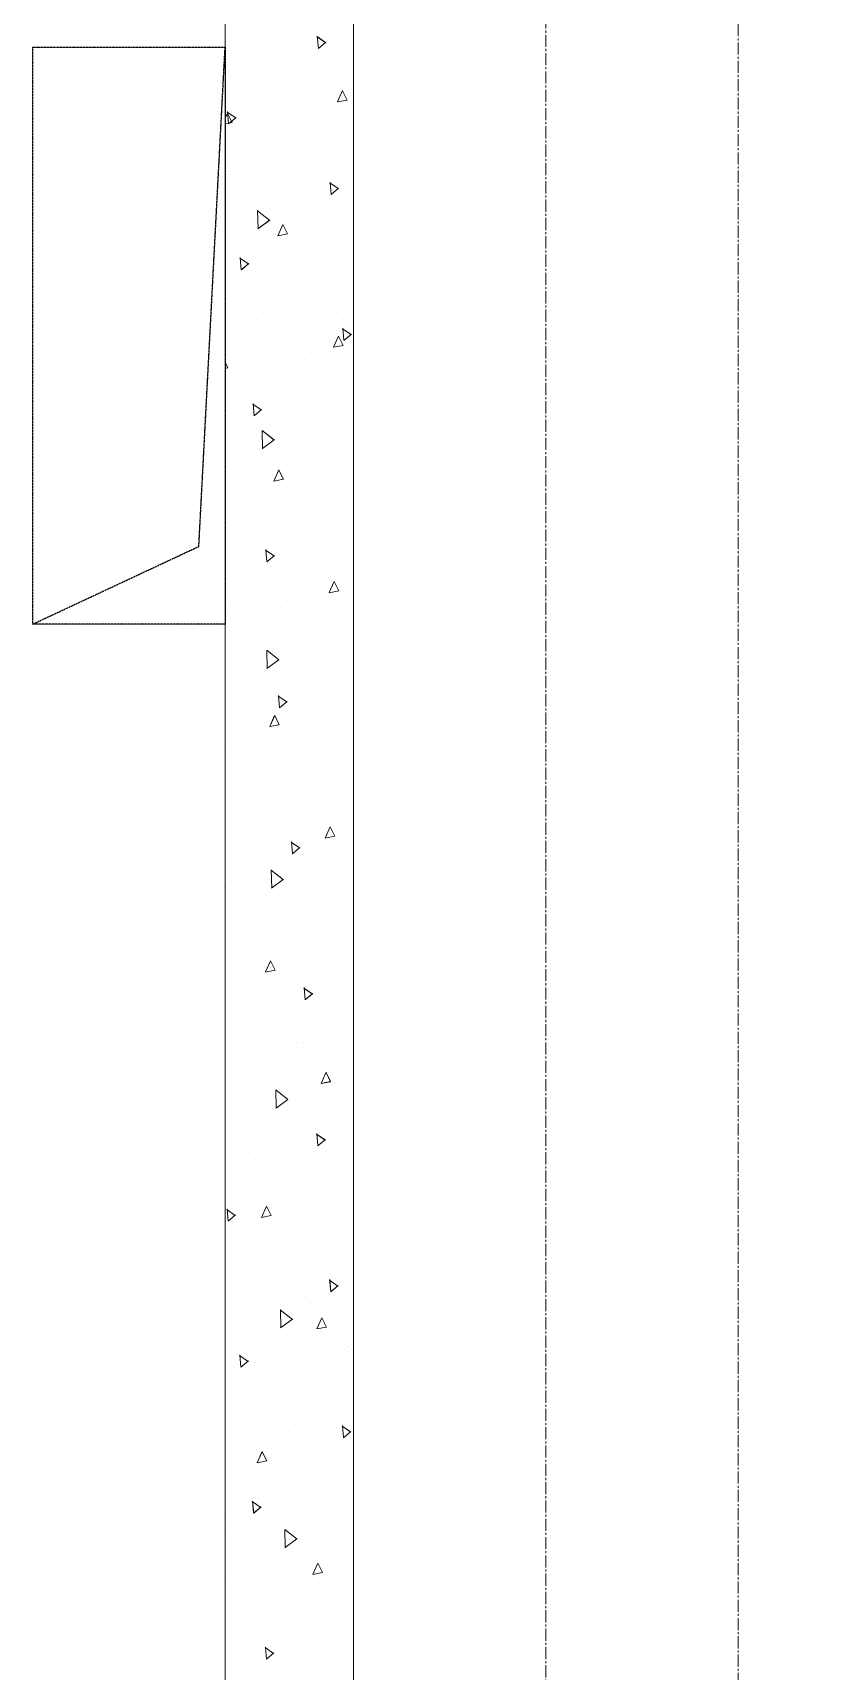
# Model space of a CAD drawing. Header units: millimetres. Extents: x 470010 to 1231400, y -134005 to 421770.
# Drawn here: x 823723 to 824973, y 139170 to 141726 of the extents above; entities that cross this region are included whole.
import ezdxf
from ezdxf.enums import TextEntityAlignment as Align

# ---------------------------------------------------------------- set-up
doc = ezdxf.new("R2010")
doc.units = ezdxf.units.MM
doc.linetypes.add('CENTER2', pattern=[28.575, 19.05, -3.175, 3.175, -3.175])
doc.linetypes.add('HIDDEN', pattern=[9.525, 6.35, -3.175])
doc.layers.get('Defpoints').update_dxf_attribs({"color": 140})
doc.layers.add('АР_Стены ПЕНОблок', color=52, linetype='Continuous', lineweight=20)
doc.layers.add('АР_Штриховка', color=8, linetype='Continuous', lineweight=0)
doc.layers.add('РД_Оси_100', color=7, linetype='Continuous', lineweight=0, true_color=0x525252)
doc.styles.add('style1', font='ARIALN.TTF')

# ---------------------------------------------------------------- blocks, each defined once
blk = doc.blocks.new('СОШ_2200_АР_ОСИ_М100_28.05.24')
at = {"layer": 'РД_Оси_100', "color": 251, "linetype": 'CENTER2', "true_color": 0x636466}
for points in [[(17850, 139938.679), (18000, 139538.679), (18000, -6194.092)], [(18300, -6196.31), (18300, 139538.679), (18450, 139938.679)]]:
    blk.add_lwpolyline(points, dxfattribs=at)
blk = doc.blocks.new('A$C9108343f')
at = {"color": 18, "linetype": 'HIDDEN', "ltscale": 0.07, "true_color": 0x000000}
for p, q in [((158004.1, 241169.5), (158004.1, 242069.5)), ((158004.1, 242069.5), (158304.1, 242069.5)), ((158004.1, 241169.5), (158004.1, 242069.5)), ((158004.1, 242069.5), (158304.1, 242069.5)), ((158263.1, 241290.7), (158304.1, 242069.5)), ((158263.1, 241290.7), (158304.1, 242069.5)), ((158304.1, 242069.5), (158304.1, 241169.5)), ((158304.1, 242069.5), (158304.1, 241169.5)), ((158004.1, 241169.5), (158263.1, 241290.7)), ((158004.1, 241169.5), (158263.1, 241290.7)), ((158304.1, 241169.5), (158004.1, 241169.5)), ((158304.1, 241169.5), (158004.1, 241169.5))]:
    blk.add_line(p, q, dxfattribs=at)
at = {"layer": 'АР_Стены ПЕНОблок', "color": 18, "linetype": 'Continuous', "lineweight": 20, "true_color": 0x000000}
for p, q in [((158304.1, 244269.5), (158304.1, 236679.5)), ((158504.1, 236679.5), (158504.1, 244269.5))]:
    blk.add_line(p, q, dxfattribs=at)
at = {"layer": 'АР_Штриховка', "color": 18, "linetype": 'Continuous', "lineweight": 0, "true_color": 0x000000}
for p, q in [((158460.7, 242076.6), (158447.4, 242085.8)), ((158449.5, 242067.5), (158447.9, 242086.5)), ((158344.5, 242065.3), (158344.5, 242065.3)), ((158449.5, 242067.5), (158461.2, 242077.3)), ((158466.6, 242075.6), (158466.6, 242075.6)), ((158383.5, 242038.4), (158383.5, 242038.4)), ((158419.1, 242035.3), (158419.1, 242035.3)), ((158321.5, 242024.7), (158321.5, 242024.7)), ((158354.5, 242011.7), (158354.5, 242011.7)), ((158477, 241989.5), (158477, 241989.5)), ((158479.5, 241984.2), (158487.2, 242001.6)), ((158479.5, 241984.1), (158494.5, 241987)), ((158494.4, 241987), (158487.2, 242001.5)), ((158304.1, 241958.6), (158307.7, 241966.7)), ((158320.6, 241959), (158307.3, 241968.2)), ((158314.9, 241952.1), (158307.7, 241966.6)), ((158309.4, 241950), (158307.8, 241969)), ((158309.4, 241950), (158321.1, 241959.8)), ((158476.7, 241973.3), (158476.7, 241973.3)), ((158490.1, 241957.5), (158490.1, 241957.5)), ((158304.1, 241950), (158314.9, 241952.1)), ((158368.1, 241947.2), (158368.1, 241947.2)), ((158339.2, 241928.5), (158339.2, 241928.5)), ((158377, 241897.7), (158377, 241897.7)), ((158454.3, 241897.1), (158454.3, 241897.1)), ((158309, 241870.2), (158309, 241870.2)), ((158396.9, 241866.5), (158396.9, 241866.5)), ((158480.6, 241848.9), (158467.3, 241858)), ((158469.4, 241839.8), (158467.8, 241858.8)), ((158391.6, 241829.1), (158391.6, 241829.1)), ((158469.4, 241839.8), (158481.1, 241849.6)), ((158373.8, 241799.3), (158354.7, 241814.4)), ((158355.4, 241786), (158354.8, 241814.5)), ((158454.5, 241804.6), (158454.5, 241804.6)), ((158355.1, 241786.1), (158373.6, 241799.6)), ((158386.5, 241775.3), (158394.2, 241792.7)), ((158386.5, 241775.3), (158401.5, 241778.2)), ((158401.5, 241778.2), (158394.3, 241792.7)), ((158450, 241778), (158450, 241778)), ((158495.8, 241784.6), (158495.8, 241784.6)), ((158317.6, 241764.3), (158317.6, 241764.3)), ((158332.6, 241752.1), (158332.6, 241752.1)), ((158367.5, 241774.4), (158367.5, 241774.4)), ((158433.8, 241770.9), (158433.8, 241770.9)), ((158340.5, 241731.3), (158327.2, 241740.5)), ((158329.3, 241722.2), (158327.7, 241741.2)), ((158329.4, 241722.2), (158341, 241732)), ((158375.2, 241702.3), (158375.2, 241702.3)), ((158415.2, 241711), (158415.2, 241711)), ((158333.9, 241679.1), (158333.9, 241679.1)), ((158395.9, 241692.8), (158395.9, 241692.8)), ((158363.2, 241655.2), (158363.2, 241655.2)), ((158494.6, 241661), (158494.6, 241661)), ((158356.2, 241634), (158356.2, 241634)), ((158432.8, 241640.4), (158432.8, 241640.4)), ((158500.5, 241621.1), (158487.2, 241630.3)), ((158489.4, 241612.1), (158487.7, 241631)), ((158489.4, 241643.9), (158489.4, 241643.9)), ((158473, 241601.4), (158480.8, 241618.8)), ((158473.1, 241601.3), (158488, 241604.2)), ((158488, 241604.2), (158480.8, 241618.7)), ((158489.4, 241612.1), (158501, 241621.9)), ((158308.5, 241569.3), (158304.1, 241578.2)), ((158317.1, 241583.2), (158317.1, 241583.2)), ((158438.8, 241592.9), (158438.8, 241592.9)), ((158490.4, 241578.4), (158490.4, 241578.4)), ((158304.1, 241568.5), (158308.5, 241569.3)), ((158389.5, 241552), (158389.5, 241552)), ((158353.3, 241535.5), (158353.3, 241535.5)), ((158407.9, 241538.3), (158407.9, 241538.3)), ((158360.4, 241503.6), (158347.1, 241512.8)), ((158349.3, 241494.5), (158347.6, 241513.5)), ((158349.3, 241494.5), (158360.9, 241504.3)), ((158379.8, 241516), (158379.8, 241516)), ((158380.8, 241456.5), (158361.8, 241471.6)), ((158362.5, 241443.1), (158361.9, 241471.7)), ((158410.9, 241473.5), (158410.9, 241473.5)), ((158462.4, 241474.8), (158462.4, 241474.8)), ((158340.7, 241465.1), (158340.7, 241465.1)), ((158362.2, 241443.3), (158380.6, 241456.8)), ((158446.3, 241425.3), (158446.3, 241425.3)), ((158321.1, 241415.5), (158321.1, 241415.5)), ((158380.1, 241392.6), (158387.8, 241410)), ((158380.1, 241392.5), (158395, 241395.4)), ((158395, 241395.4), (158387.8, 241409.9)), ((158403.4, 241397.9), (158403.4, 241397.9)), ((158468.5, 241411.6), (158468.5, 241411.6)), ((158331.1, 241366.8), (158331.1, 241366.8)), ((158364.3, 241347), (158364.3, 241347)), ((158408.3, 241347.2), (158408.3, 241347.2)), ((158486, 241356.8), (158486, 241356.8)), ((158346.3, 241333.5), (158346.3, 241333.5)), ((158388.7, 241304.8), (158388.7, 241304.8)), ((158420.9, 241301), (158420.9, 241301)), ((158501.8, 241298.3), (158501.8, 241298.3)), ((158503.3, 241304.6), (158503.3, 241304.6)), ((158380.4, 241275.8), (158367, 241285)), ((158369.2, 241266.8), (158367.5, 241285.8)), ((158369.2, 241266.8), (158380.9, 241276.6)), ((158426.9, 241279.8), (158426.9, 241279.8)), ((158308.4, 241255.4), (158308.4, 241255.4)), ((158446.3, 241242.8), (158446.3, 241242.8)), ((158387.9, 241228.9), (158387.9, 241228.9)), ((158466.6, 241218.6), (158474.3, 241236)), ((158466.6, 241218.5), (158481.6, 241221.4)), ((158481.6, 241221.4), (158474.4, 241235.9)), ((158309.4, 241202.6), (158309.4, 241202.6)), ((158401.9, 241206.4), (158401.9, 241206.4)), ((158334.1, 241178.2), (158334.1, 241178.2)), ((158416.6, 241181.8), (158416.6, 241181.8)), ((158503.9, 241180.9), (158503.9, 241180.9)), ((158367, 241140.6), (158367, 241140.6)), ((158450.5, 241161.7), (158450.5, 241161.7)), ((158387.9, 241113.7), (158368.9, 241128.7)), ((158369.6, 241100.3), (158369, 241128.9)), ((158369.3, 241100.4), (158387.7, 241113.9)), ((158411.5, 241110.8), (158411.5, 241110.8)), ((158424.7, 241078.6), (158424.7, 241078.6)), ((158458.7, 241079.7), (158458.7, 241079.7)), ((158461.3, 241064.8), (158461.3, 241064.8)), ((158329.8, 241059.1), (158329.8, 241059.1)), ((158400.3, 241048.1), (158387, 241057.3)), ((158389.1, 241039.1), (158387.5, 241058)), ((158389.1, 241039), (158400.8, 241048.8)), ((158474.1, 241043.6), (158474.1, 241043.6)), ((158373.6, 241009.8), (158381.4, 241027.2)), ((158373.6, 241009.7), (158388.6, 241012.6)), ((158388.6, 241012.6), (158381.4, 241027.1)), ((158482.3, 241016.7), (158482.3, 241016.7)), ((158358.8, 240987.9), (158358.8, 240987.9)), ((158420.8, 241001.6), (158420.8, 241001.6)), ((158435.1, 240992.7), (158435.1, 240992.7)), ((158313, 240982.4), (158313, 240982.4)), ((158345.1, 240973.8), (158345.1, 240973.8)), ((158374.5, 240942.1), (158374.5, 240942.1)), ((158320.8, 240909.8), (158320.8, 240909.8)), ((158402.7, 240911.8), (158402.7, 240911.8)), ((158497.7, 240925.5), (158497.7, 240925.5)), ((158336.6, 240864.4), (158336.6, 240864.4)), ((158414.3, 240860.8), (158414.3, 240860.8)), ((158458.7, 240874.6), (158458.7, 240874.6)), ((158460.2, 240835.8), (158467.9, 240853.2)), ((158460.2, 240835.8), (158475.1, 240838.7)), ((158460.3, 240849.8), (158460.3, 240849.8)), ((158475.1, 240838.7), (158467.9, 240853.2)), ((158420.2, 240820.4), (158406.9, 240829.6)), ((158409, 240811.3), (158407.4, 240830.3)), ((158409, 240811.3), (158420.7, 240821.1)), ((158474.2, 240827.5), (158474.2, 240827.5)), ((158322.9, 240805.1), (158322.9, 240805.1)), ((158395, 240770.8), (158376, 240785.9)), ((158376.7, 240757.5), (158376.1, 240786.1)), ((158314.4, 240769), (158314.4, 240769)), ((158376.4, 240757.6), (158394.8, 240771.1)), ((158482.3, 240756.5), (158482.3, 240756.5)), ((158360.2, 240746.3), (158360.2, 240746.3)), ((158380.5, 240743.1), (158380.5, 240743.1)), ((158471.1, 240734.1), (158471.1, 240734.1)), ((158387.5, 240704.8), (158387.5, 240704.8)), ((158469.9, 240708.4), (158469.9, 240708.4)), ((158438.1, 240681.1), (158438.1, 240681.1)), ((158433.2, 240656), (158433.2, 240656)), ((158367.2, 240627), (158374.9, 240644.4)), ((158367.2, 240626.9), (158382.2, 240629.8)), ((158371.2, 240642.3), (158371.2, 240642.3)), ((158382.1, 240629.8), (158374.9, 240644.3)), ((158383.8, 240628.2), (158383.8, 240628.2)), ((158440.1, 240592.7), (158426.8, 240601.8)), ((158429, 240583.6), (158427.3, 240602.6)), ((158495.7, 240619.1), (158495.7, 240619.1)), ((158358.9, 240578.9), (158358.9, 240578.9)), ((158383.2, 240585.7), (158383.2, 240585.7)), ((158429, 240583.6), (158440.6, 240593.4)), ((158324.7, 240551.2), (158324.7, 240551.2)), ((158333.3, 240564.2), (158333.3, 240564.2)), ((158407.4, 240510.1), (158407.4, 240510.1)), ((158416.5, 240516.9), (158416.5, 240516.9)), ((158426.8, 240515.2), (158426.8, 240515.2)), ((158427.9, 240468.7), (158427.9, 240468.7)), ((158453.7, 240453.1), (158461.5, 240470.5)), ((158453.7, 240453), (158468.7, 240455.9)), ((158468.7, 240455.9), (158461.5, 240470.4)), ((158474.1, 240454.9), (158474.1, 240454.9)), ((158326.9, 240423.4), (158326.9, 240423.4)), ((158348.3, 240433.1), (158348.3, 240433.1)), ((158402.1, 240428), (158383.1, 240443.1)), ((158383.8, 240414.7), (158383.2, 240443.2)), ((158383.5, 240414.8), (158401.9, 240428.3)), ((158336.9, 240412.1), (158336.9, 240412.1)), ((158309.2, 240382.2), (158309.2, 240382.2)), ((158430.9, 240392), (158430.9, 240392)), ((158460.1, 240364.9), (158446.7, 240374.1)), ((158448.9, 240355.9), (158447.2, 240374.8)), ((158483.6, 240388.5), (158483.6, 240388.5)), ((158341.1, 240346), (158341.1, 240346)), ((158394.5, 240350.1), (158394.5, 240350.1)), ((158448.9, 240355.9), (158460.6, 240365.7)), ((158371.9, 240315), (158371.9, 240315)), ((158383.7, 240296.7), (158383.7, 240296.7)), ((158445.7, 240310.4), (158445.7, 240310.4)), ((158452.1, 240288.1), (158452.1, 240288.1)), ((158454.5, 240273.9), (158454.5, 240273.9)), ((158320, 240247.4), (158306.6, 240256.6)), ((158308.8, 240238.3), (158307.1, 240257.3)), ((158308.8, 240238.3), (158320.5, 240248.1)), ((158332.8, 240264.2), (158332.8, 240264.2)), ((158360.7, 240244.2), (158368.5, 240261.6)), ((158360.8, 240244.1), (158375.7, 240247.1)), ((158375.7, 240247.1), (158368.5, 240261.5)), ((158314.7, 240243.3), (158314.7, 240243.3)), ((158345.7, 240218.6), (158345.7, 240218.6)), ((158440.9, 240231.4), (158440.9, 240231.4)), ((158395.5, 240196.9), (158395.5, 240196.9)), ((158372.3, 240181.4), (158372.3, 240181.4)), ((158439.2, 240169.6), (158439.2, 240169.6)), ((158356.4, 240146.1), (158356.4, 240146.1)), ((158480, 240137.2), (158466.7, 240146.4)), ((158468.8, 240128.1), (158467.1, 240147.1)), ((158478.1, 240155.8), (158478.1, 240155.8)), ((158429.9, 240119.4), (158429.9, 240119.4)), ((158468.8, 240128.1), (158480.5, 240137.9)), ((158354.1, 240108.7), (158354.1, 240108.7)), ((158409.2, 240085.2), (158390.2, 240100.2)), ((158390.9, 240071.8), (158390.3, 240100.4)), ((158436.6, 240112.3), (158436.6, 240112.3)), ((158339.3, 240077.8), (158339.3, 240077.8)), ((158390.5, 240072), (158409, 240085.4)), ((158419.1, 240078.9), (158419.1, 240078.9)), ((158447.3, 240070.3), (158455, 240087.7)), ((158447.3, 240070.2), (158462.3, 240073.1)), ((158462.2, 240073.1), (158455, 240087.6)), ((158487.5, 240057.4), (158487.5, 240057.4)), ((158496, 240042.9), (158496, 240042.9)), ((158339.9, 240019.6), (158326.6, 240028.8)), ((158328.7, 240010.6), (158327.1, 240029.6)), ((158328.7, 240010.6), (158340.4, 240020.4)), ((158350.7, 240017.2), (158350.7, 240017.2)), ((158380, 240028), (158380, 240028)), ((158501.7, 240037.7), (158501.7, 240037.7)), ((158349.8, 239989.6), (158349.8, 239989.6)), ((158481.2, 239995.3), (158481.2, 239995.3)), ((158458.1, 239964.8), (158458.1, 239964.8)), ((158396.1, 239951), (158396.1, 239951)), ((158408.3, 239955.2), (158408.3, 239955.2)), ((158442.6, 239960.8), (158442.6, 239960.8)), ((158499.9, 239909.5), (158486.6, 239918.6)), ((158488.7, 239900.4), (158487.1, 239919.4)), ((158403.6, 239909.9), (158403.6, 239909.9)), ((158465.9, 239893.2), (158465.9, 239893.2)), ((158488.7, 239900.4), (158500.4, 239910.2)), ((158354.3, 239861.4), (158362, 239878.8)), ((158354.3, 239861.4), (158369.3, 239864.3)), ((158358.2, 239873), (158358.2, 239873)), ((158369.3, 239864.3), (158362.1, 239878.8)), ((158394.5, 239872.6), (158394.5, 239872.6)), ((158328.7, 239850.3), (158328.7, 239850.3)), ((158466.2, 239842.7), (158466.2, 239842.7)), ((158451.7, 239824), (158451.7, 239824)), ((158359.8, 239791.9), (158346.5, 239801.1)), ((158348.6, 239782.8), (158347, 239801.8)), ((158348.6, 239782.8), (158360.3, 239792.6)), ((158386.3, 239788.4), (158386.3, 239788.4)), ((158427.2, 239791.8), (158427.2, 239791.8)), ((158305.1, 239781.5), (158305.1, 239781.5)), ((158307.7, 239749.9), (158307.7, 239749.9)), ((158416.3, 239742.3), (158397.2, 239757.4)), ((158398, 239729), (158397.4, 239757.6)), ((158397.6, 239729.1), (158416.1, 239742.6)), ((158494.2, 239758), (158494.2, 239758)), ((158351.7, 239732.2), (158351.7, 239732.2)), ((158443.9, 239726.4), (158443.9, 239726.4)), ((158489.8, 239724.6), (158489.8, 239724.6)), ((158306.5, 239681.6), (158306.5, 239681.6)), ((158440.8, 239687.5), (158448.6, 239704.9)), ((158440.9, 239687.4), (158455.8, 239690.3)), ((158455.8, 239690.3), (158448.6, 239704.8)), ((158328.7, 239663.4), (158328.7, 239663.4)), ((158450.8, 239673.7), (158450.8, 239673.7)), ((158501.5, 239664.4), (158501.5, 239664.4)), ((158407.5, 239635.3), (158407.5, 239635.3)), ((158489.9, 239638.9), (158489.9, 239638.9)), ((158364.1, 239619.6), (158364.1, 239619.6)), ((158408.5, 239605.4), (158408.5, 239605.4)), ((158470.5, 239619.2), (158470.5, 239619.2)), ((158379.7, 239564.2), (158366.4, 239573.4)), ((158368.6, 239555.1), (158366.9, 239574.1)), ((158368.6, 239555.1), (158380.2, 239564.9)), ((158421.7, 239557.7), (158421.7, 239557.7)), ((158474.4, 239555.6), (158474.4, 239555.6)), ((158352.3, 239545.4), (158352.3, 239545.4))]:
    blk.add_line(p, q, dxfattribs=at)
at = {"layer": 'РД_Оси_100'}
blk.add_blockref('СОШ_2200_АР_ОСИ_М100_28.05.24', (140804.1, 223079.5), dxfattribs=at)
at = {"layer": 'Defpoints', "color": 18, "true_color": 0x000000, "style": 'style1'}
for p in [(143949.3, 316089.1), (143975, 281639.5), (143890.4, 273244.7), (143840, 264276.8), (143967.8, 254892.4), (12252, 104178.1), (12382.6, 96023.1)]:
    blk.add_attdef('АР-ПОМЕЩЕНИЕ:НАИМЕНОВАНИЕ', text='', height=100, dxfattribs=at).set_placement(p, align=Align.MIDDLE)
at = {"layer": 'Defpoints', "color": 18, "true_color": 0x000000, "style": 'style1', "flags": 8}
for p in [(143951.3, 279099.1), (143848.3, 269251.1), (143875.3, 260094.2), (144049.7, 250824.7), (163419.3, 238153.4), (155897.5, 237966), (183037.2, 237966), (143342.9, 237876.2)]:
    blk.add_attdef('АР-ПОМЕЩЕНИЕ:НАИМЕНОВАНИЕ', text='', height=100, dxfattribs=at).set_placement(p, align=Align.MIDDLE)

msp = doc.modelspace()

# ---------------------------------------------------------------- linework, layer by layer
at = {"color": 18, "linetype": 'HIDDEN', "ltscale": 0.07, "true_color": 0x000000}
for p, q in [((823722.706, 140803.251), (823722.706, 141703.251)), ((823722.706, 141703.251), (824022.706, 141703.251)), ((823722.706, 140803.251), (823722.706, 141703.251)), ((823722.706, 141703.251), (824022.706, 141703.251)), ((823981.733, 140924.434), (824022.706, 141703.251)), ((823981.733, 140924.434), (824022.706, 141703.251)), ((824022.706, 141703.251), (824022.706, 140803.251)), ((824022.706, 141703.251), (824022.706, 140803.251)), ((823722.706, 140803.251), (823981.733, 140924.434)), ((823722.706, 140803.251), (823981.733, 140924.434)), ((824022.706, 140803.251), (823722.706, 140803.251)), ((824022.706, 140803.251), (823722.706, 140803.251))]:
    msp.add_line(p, q, dxfattribs=at)
at = {"layer": 'АР_Стены ПЕНОблок', "color": 18, "linetype": 'Continuous', "lineweight": 20, "true_color": 0x000000}
for p, q in [((824022.706, 143903.251), (824022.706, 136313.251)), ((824222.706, 136313.251), (824222.706, 143903.251))]:
    msp.add_line(p, q, dxfattribs=at)
at = {"layer": 'АР_Штриховка', "color": 18, "linetype": 'Continuous', "lineweight": 0, "true_color": 0x000000}
for p, q in [((824179.309, 141710.348), (824165.974, 141719.53)), ((824168.126, 141701.285), (824166.466, 141720.263)), ((824168.133, 141701.277), (824179.808, 141711.073)), ((824198.087, 141617.93), (824205.835, 141635.333)), ((824213.061, 141620.755), (824205.85, 141635.25)), ((824039.214, 141592.795), (824025.879, 141601.977)), ((824028.032, 141583.732), (824026.372, 141602.71)), ((824198.116, 141617.853), (824213.076, 141620.761)), ((824022.706, 141592.331), (824026.315, 141600.438)), ((824022.706, 141583.757), (824033.556, 141585.866)), ((824033.541, 141585.86), (824026.33, 141600.355)), ((824028.039, 141583.724), (824039.713, 141593.52)), ((824199.232, 141482.618), (824185.898, 141491.799)), ((824188.05, 141473.555), (824186.39, 141492.533)), ((824188.057, 141473.547), (824199.732, 141483.343)), ((824092.374, 141433.066), (824073.333, 141448.139)), ((824074.048, 141419.728), (824073.458, 141448.297)), ((824073.722, 141419.845), (824092.173, 141433.341)), ((824105.107, 141409.094), (824112.855, 141426.497)), ((824120.081, 141411.919), (824112.87, 141426.414)), ((824105.136, 141409.017), (824120.096, 141411.925)), ((824059.138, 141365.065), (824045.803, 141374.247)), ((824047.956, 141356.002), (824046.295, 141374.979)), ((824047.962, 141355.994), (824059.637, 141365.79)), ((824191.647, 141235.153), (824199.395, 141252.556)), ((824206.621, 141237.978), (824199.41, 141252.473)), ((824219.156, 141254.888), (824205.821, 141264.069)), ((824207.974, 141245.825), (824206.314, 141264.803)), ((824207.981, 141245.817), (824219.655, 141255.613)), ((824191.676, 141235.076), (824206.636, 141237.984)), ((824027.101, 141203.083), (824022.706, 141211.917)), ((824022.706, 141202.231), (824027.116, 141203.089)), ((824079.062, 141137.335), (824065.727, 141146.516)), ((824067.879, 141128.272), (824066.219, 141147.249)), ((824067.886, 141128.264), (824079.561, 141138.06)), ((824099.461, 141090.24), (824080.419, 141105.312)), ((824081.135, 141076.901), (824080.544, 141105.47)), ((824080.809, 141077.018), (824099.26, 141090.515)), ((824098.667, 141026.316), (824106.415, 141043.719)), ((824113.641, 141029.141), (824106.43, 141043.637)), ((824098.696, 141026.239), (824113.656, 141029.147)), ((824098.986, 140909.605), (824085.651, 140918.786)), ((824087.803, 140900.542), (824086.143, 140919.519)), ((824087.81, 140900.534), (824099.484, 140910.33)), ((824185.207, 140852.375), (824192.955, 140869.778)), ((824200.181, 140855.2), (824192.969, 140869.695)), ((824185.236, 140852.298), (824200.196, 140855.206)), ((824106.547, 140747.413), (824087.506, 140762.486)), ((824088.222, 140734.075), (824087.631, 140762.643)), ((824087.895, 140734.192), (824106.346, 140747.688)), ((824118.91, 140681.875), (824105.575, 140691.056)), ((824107.727, 140672.812), (824106.067, 140691.789)), ((824107.734, 140672.804), (824119.408, 140682.6)), ((824092.227, 140643.538), (824099.975, 140660.941)), ((824107.201, 140646.364), (824099.989, 140660.859)), ((824092.256, 140643.462), (824107.216, 140646.37)), ((824178.767, 140469.597), (824186.515, 140487)), ((824193.741, 140472.423), (824186.529, 140486.918)), ((824138.833, 140454.145), (824125.498, 140463.326)), ((824127.651, 140445.082), (824125.991, 140464.059)), ((824127.658, 140445.074), (824139.332, 140454.87)), ((824178.796, 140469.521), (824193.756, 140472.429)), ((824113.634, 140404.586), (824094.593, 140419.659)), ((824095.308, 140391.248), (824094.718, 140419.817)), ((824094.982, 140391.365), (824113.433, 140404.861)), ((824085.787, 140260.76), (824093.535, 140278.163)), ((824100.761, 140263.586), (824093.549, 140278.081)), ((824085.816, 140260.684), (824100.776, 140263.592)), ((824158.757, 140226.415), (824145.422, 140235.596)), ((824147.575, 140217.351), (824145.914, 140236.329)), ((824147.581, 140217.343), (824159.256, 140227.14)), ((824172.327, 140086.819), (824180.075, 140104.222)), ((824187.301, 140089.645), (824180.089, 140104.14)), ((824120.721, 140061.759), (824101.679, 140076.832)), ((824102.395, 140048.421), (824101.804, 140076.99)), ((824172.356, 140086.743), (824187.316, 140089.651)), ((824102.069, 140048.538), (824120.519, 140062.034)), ((824178.681, 139998.685), (824165.346, 140007.866)), ((824167.498, 139989.621), (824165.838, 140008.599)), ((824167.505, 139989.613), (824179.18, 139999.409)), ((824038.587, 139881.132), (824025.252, 139890.313)), ((824027.404, 139872.068), (824025.743, 139891.045)), ((824079.347, 139877.983), (824087.095, 139895.386)), ((824094.321, 139880.809), (824087.109, 139895.304)), ((824027.411, 139872.06), (824039.085, 139881.856)), ((824079.375, 139877.907), (824094.335, 139880.815)), ((824198.605, 139770.954), (824185.27, 139780.136)), ((824187.422, 139761.891), (824185.762, 139780.869)), ((824187.429, 139761.883), (824199.103, 139771.679)), ((824127.807, 139718.933), (824108.766, 139734.005)), ((824109.481, 139705.594), (824108.891, 139734.163)), ((824109.155, 139705.711), (824127.606, 139719.208)), ((824165.887, 139704.041), (824173.635, 139721.444)), ((824180.861, 139706.868), (824173.649, 139721.363)), ((824165.915, 139703.966), (824180.875, 139706.874)), ((824058.51, 139653.402), (824045.176, 139662.583)), ((824047.328, 139644.338), (824045.667, 139663.315)), ((824047.334, 139644.33), (824059.009, 139654.126)), ((824218.529, 139543.224), (824205.194, 139552.406)), ((824207.346, 139534.161), (824205.686, 139553.139)), ((824207.353, 139534.153), (824219.027, 139543.949)), ((824072.907, 139495.205), (824080.655, 139512.608)), ((824087.881, 139498.031), (824080.669, 139512.526)), ((824072.935, 139495.129), (824087.895, 139498.037)), ((824078.434, 139425.671), (824065.099, 139434.853)), ((824067.251, 139416.608), (824065.591, 139435.585)), ((824067.258, 139416.6), (824078.933, 139426.396)), ((824134.894, 139376.106), (824115.853, 139391.179)), ((824116.568, 139362.767), (824115.978, 139391.336)), ((824116.242, 139362.885), (824134.693, 139376.381)), ((824159.447, 139321.263), (824167.195, 139338.666)), ((824174.421, 139324.09), (824167.209, 139338.585)), ((824159.475, 139321.188), (824174.435, 139324.096)), ((824098.358, 139197.941), (824085.023, 139207.123)), ((824087.175, 139188.878), (824085.515, 139207.855)), ((824087.182, 139188.87), (824098.856, 139198.666))]:
    msp.add_line(p, q, dxfattribs=at)

# ---------------------------------------------------------------- block references
msp.add_blockref('A$C9108343f', (665718.612, -100366.242))
at = {"layer": 'РД_Оси_100'}
msp.add_blockref('СОШ_2200_АР_ОСИ_М100_28.05.24', (806522.706, 122713.251), dxfattribs=at)

doc.saveas('drawing.dxf')
